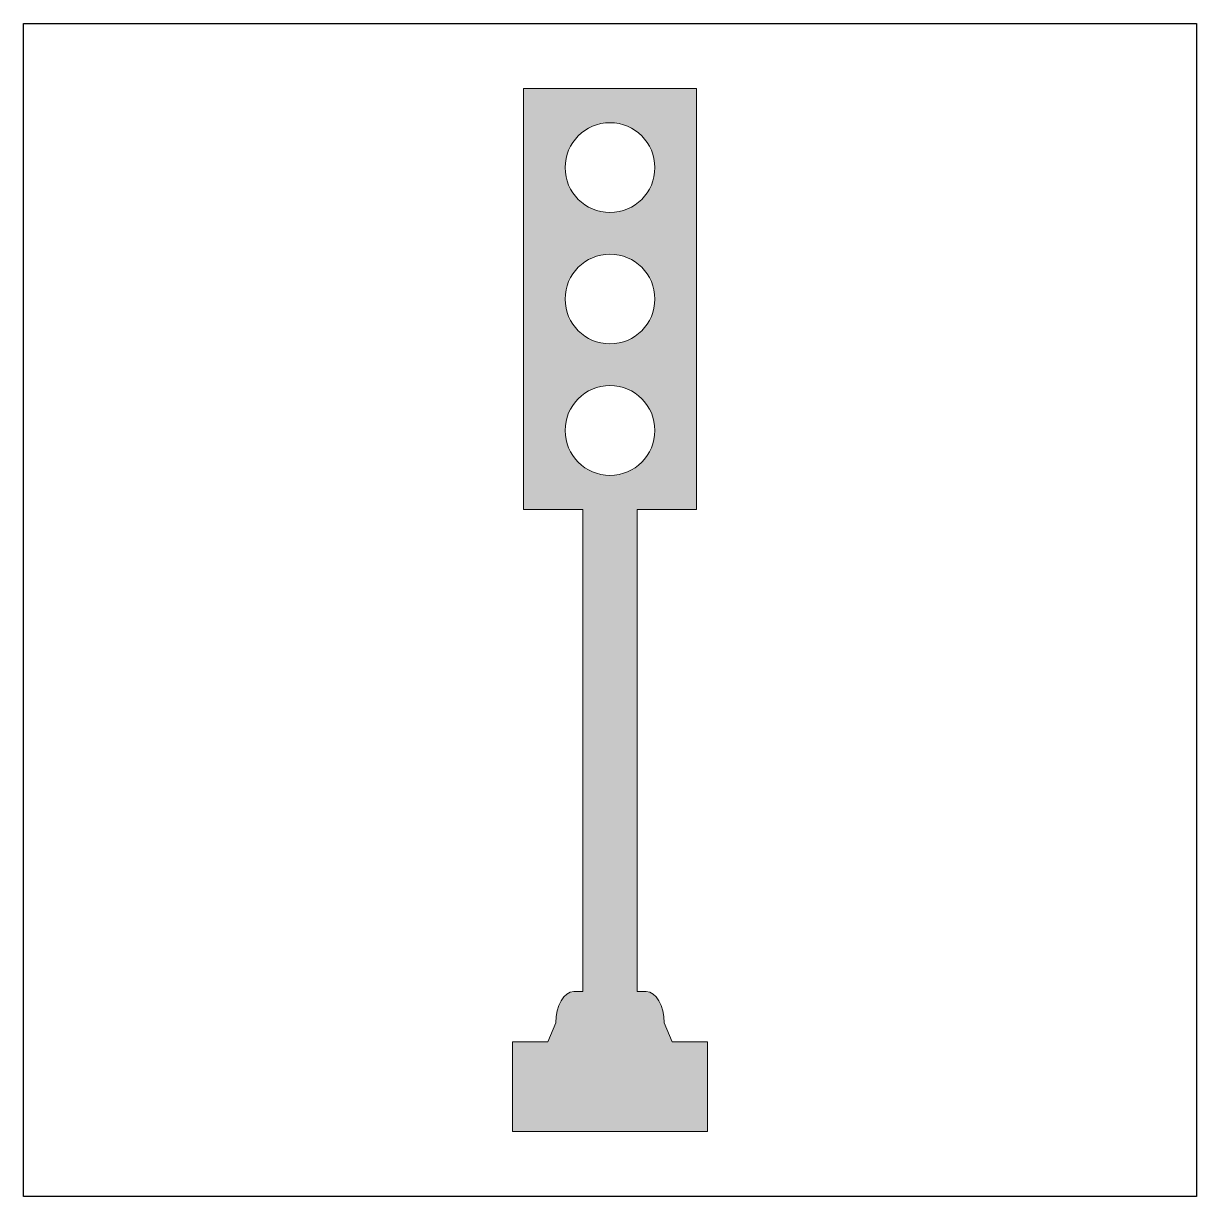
# Model space of a CAD drawing. Header units: inches. Extents: x 0 to 114, y 0 to 114.
import ezdxf

# ---------------------------------------------------------------- set-up
doc = ezdxf.new("R2010")
doc.units = ezdxf.units.IN
doc.header["$MEASUREMENT"] = 0
doc.layers.add('Image Background', color=7, linetype='Continuous')
doc.layers.add('Layer 1', color=7, linetype='Continuous')
picture_1 = doc.add_image_def('image1.png', size_in_pixel=(1350, 1350))

msp = doc.modelspace()

# ---------------------------------------------------------------- hatches: boundary and pattern name
at = {"layer": 'Layer 1', "true_color": 0xd8de80}
h = msp.add_hatch(color=61, dxfattribs=at)
h.dxf.hatch_style = 2
edge = h.paths.add_edge_path()
edge.add_spline(control_points=[(62.43, 16.92), (62.43, 18.6), (61.64, 19.97), (60.67, 19.97), (60.67, 19.97), (59.8, 19.97), (59.8, 19.97), (59.8, 19.97), (59.8, 66.95), (59.8, 66.95), (59.8, 66.95), (65.58, 66.95), (65.58, 66.95), (65.58, 66.95), (65.58, 107.95), (65.58, 107.95), (65.58, 107.95), (48.72, 107.95), (48.72, 107.95), (48.72, 107.95), (48.72, 66.95), (48.72, 66.95), (48.72, 66.95), (54.5, 66.95), (54.5, 66.95), (54.5, 66.95), (54.5, 19.97), (54.5, 19.97), (54.5, 19.97), (53.63, 19.97), (53.63, 19.97), (52.66, 19.97), (51.87, 18.6), (51.87, 16.92), (51.87, 16.92), (51.1, 15.06), (51.1, 15.06), (51.1, 15.06), (47.64, 15.06), (47.64, 15.06), (47.64, 15.06), (47.64, 6.35), (47.64, 6.35), (47.64, 6.35), (66.66, 6.35), (66.66, 6.35), (66.66, 6.35), (66.66, 15.06), (66.66, 15.06), (66.66, 15.06), (63.2, 15.06), (63.2, 15.06), (63.2, 15.06), (62.43, 16.92), (62.43, 16.92)], knot_values=[0, 0, 0, 0, 1, 1, 1, 2, 2, 2, 3, 3, 3, 4, 4, 4, 5, 5, 5, 6, 6, 6, 7, 7, 7, 8, 8, 8, 9, 9, 9, 10, 10, 10, 11, 11, 11, 12, 12, 12, 13, 13, 13, 14, 14, 14, 15, 15, 15, 16, 16, 16, 17, 17, 17, 18, 18, 18, 18], degree=3, periodic=1)
edge = h.paths.add_edge_path()
edge.add_spline(control_points=[(57.15, 104.63), (59.57, 104.63), (61.52, 102.67), (61.52, 100.25), (61.52, 97.84), (59.57, 95.88), (57.15, 95.88), (54.73, 95.88), (52.78, 97.84), (52.78, 100.25), (52.78, 102.67), (54.73, 104.63), (57.15, 104.63)], knot_values=[0, 0, 0, 0, 1, 1, 1, 2, 2, 2, 3, 3, 3, 4, 4, 4, 4], degree=3, periodic=1)
edge = h.paths.add_edge_path()
edge.add_spline(control_points=[(57.15, 91.82), (59.57, 91.82), (61.52, 89.86), (61.52, 87.45), (61.52, 85.03), (59.57, 83.08), (57.15, 83.08), (54.73, 83.08), (52.78, 85.03), (52.78, 87.45), (52.78, 89.86), (54.73, 91.82), (57.15, 91.82)], knot_values=[0, 0, 0, 0, 1, 1, 1, 2, 2, 2, 3, 3, 3, 4, 4, 4, 4], degree=3, periodic=1)
edge = h.paths.add_edge_path()
edge.add_spline(control_points=[(52.78, 74.64), (52.78, 77.06), (54.73, 79.02), (57.15, 79.02), (59.57, 79.02), (61.52, 77.06), (61.52, 74.64), (61.52, 72.23), (59.57, 70.27), (57.15, 70.27), (54.73, 70.27), (52.78, 72.23), (52.78, 74.64)], knot_values=[0, 0, 0, 0, 1, 1, 1, 2, 2, 2, 3, 3, 3, 4, 4, 4, 4], degree=3, periodic=1)

# ---------------------------------------------------------------- linework, layer by layer
at = {"layer": 'Layer 1', "lineweight": 0}
for points, knots in [([(62.43, 16.92), (62.43, 18.6), (61.64, 19.97), (60.67, 19.97), (60.67, 19.97), (59.8, 19.97), (59.8, 19.97), (59.8, 19.97), (59.8, 66.95), (59.8, 66.95), (59.8, 66.95), (65.58, 66.95), (65.58, 66.95), (65.58, 66.95), (65.58, 107.95), (65.58, 107.95), (65.58, 107.95), (48.72, 107.95), (48.72, 107.95), (48.72, 107.95), (48.72, 66.95), (48.72, 66.95), (48.72, 66.95), (54.5, 66.95), (54.5, 66.95), (54.5, 66.95), (54.5, 19.97), (54.5, 19.97), (54.5, 19.97), (53.63, 19.97), (53.63, 19.97), (52.66, 19.97), (51.87, 18.6), (51.87, 16.92), (51.87, 16.92), (51.1, 15.06), (51.1, 15.06), (51.1, 15.06), (47.64, 15.06), (47.64, 15.06), (47.64, 15.06), (47.64, 6.35), (47.64, 6.35), (47.64, 6.35), (66.66, 6.35), (66.66, 6.35), (66.66, 6.35), (66.66, 15.06), (66.66, 15.06), (66.66, 15.06), (63.2, 15.06), (63.2, 15.06), (63.2, 15.06), (62.43, 16.92), (62.43, 16.92)], [0, 0, 0, 0, 1, 1, 1, 2, 2, 2, 3, 3, 3, 4, 4, 4, 5, 5, 5, 6, 6, 6, 7, 7, 7, 8, 8, 8, 9, 9, 9, 10, 10, 10, 11, 11, 11, 12, 12, 12, 13, 13, 13, 14, 14, 14, 15, 15, 15, 16, 16, 16, 17, 17, 17, 18, 18, 18, 18]), ([(57.15, 104.63), (59.57, 104.63), (61.52, 102.67), (61.52, 100.25), (61.52, 97.84), (59.57, 95.88), (57.15, 95.88), (54.73, 95.88), (52.78, 97.84), (52.78, 100.25), (52.78, 102.67), (54.73, 104.63), (57.15, 104.63)], [0, 0, 0, 0, 1, 1, 1, 2, 2, 2, 3, 3, 3, 4, 4, 4, 4]), ([(57.15, 91.82), (59.57, 91.82), (61.52, 89.86), (61.52, 87.45), (61.52, 85.03), (59.57, 83.08), (57.15, 83.08), (54.73, 83.08), (52.78, 85.03), (52.78, 87.45), (52.78, 89.86), (54.73, 91.82), (57.15, 91.82)], [0, 0, 0, 0, 1, 1, 1, 2, 2, 2, 3, 3, 3, 4, 4, 4, 4]), ([(52.78, 74.64), (52.78, 77.06), (54.73, 79.02), (57.15, 79.02), (59.57, 79.02), (61.52, 77.06), (61.52, 74.64), (61.52, 72.23), (59.57, 70.27), (57.15, 70.27), (54.73, 70.27), (52.78, 72.23), (52.78, 74.64)], [0, 0, 0, 0, 1, 1, 1, 2, 2, 2, 3, 3, 3, 4, 4, 4, 4])]:
    msp.add_open_spline(points, degree=3, knots=knots, dxfattribs=at)

# ---------------------------------------------------------------- pictures from other files: only their frames are drawn
at = {"layer": 'Image Background'}
image = msp.add_image(picture_1, insert=(0, 0), size_in_units=(114.3, 114.3), dxfattribs=at)

doc.saveas('drawing.dxf')
